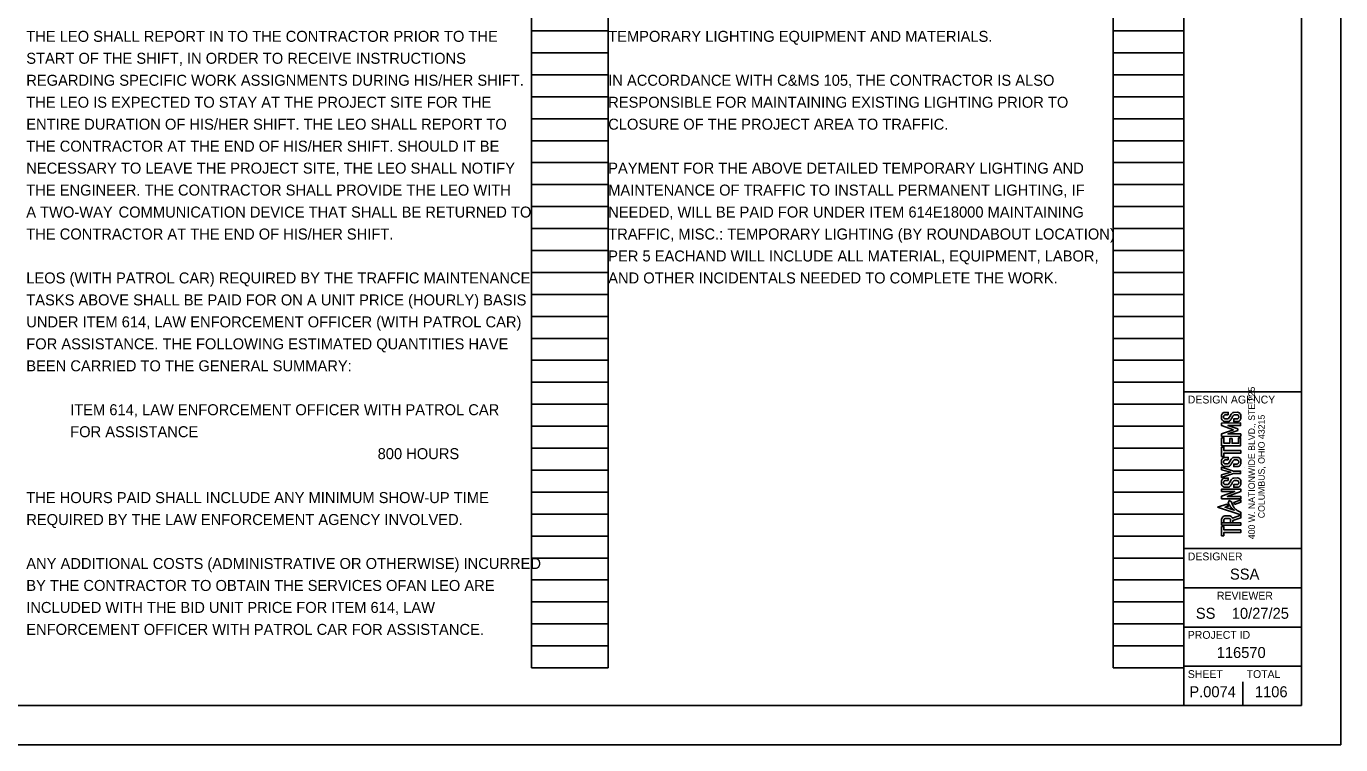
# Model space of a CAD drawing. Extents: x -11.5 to 34, y 0 to 36.8.
# Drawn here: x 17.24 to 34, y 0 to 9.16 of the extents above; entities that cross this region are included whole.
import ezdxf

# ---------------------------------------------------------------- set-up
doc = ezdxf.new("R2010")
doc.units = 0
for name, color, linetype in [('SH_Border', 7, 'Continuous'), ('SH_Cut_Line', 7, 'Continuous'), ('SH_Data', 7, 'Continuous'), ('SH_Text', 7, 'Continuous')]:
    doc.layers.add(name, color=color, linetype=linetype)

msp = doc.modelspace()

# ---------------------------------------------------------------- linework, layer by layer
at = {"layer": 'SH_Border'}
for p, q in [((32, 0.5), (32, 21.5)), ((32, 4.5), (33.5, 4.5)), ((32, 2.5), (33.5, 2.5)), ((32, 2), (33.5, 2)), ((32, 1.5), (33.5, 1.5)), ((32, 1), (33.5, 1))]:
    msp.add_line(p, q, dxfattribs=at)
msp.add_lwpolyline([(1.5, 21.5), (33.5, 21.5), (33.5, 0.5), (1.5, 0.5)], close=True, dxfattribs=at)
at = {"layer": 'SH_Cut_Line'}
msp.add_lwpolyline([(0, 0), (34, 0), (34, 22), (0, 22)], close=True, dxfattribs=at)
at = {"layer": 'SH_Data'}
for p, q in [((23.68, 0.98), (23.68, 21.14)), ((24.66, 0.98), (24.66, 21.14)), ((31.1, 0.98), (31.1, 21.14)), ((32, 0.98), (32, 21.14)), ((23.68, 9.1), (24.66, 9.1)), ((31.1, 9.1), (32, 9.1)), ((23.68, 8.82), (24.66, 8.82)), ((31.1, 8.82), (32, 8.82)), ((23.68, 8.54), (24.66, 8.54)), ((31.1, 8.54), (32, 8.54)), ((23.68, 8.26), (24.66, 8.26)), ((31.1, 8.26), (32, 8.26)), ((23.68, 7.98), (24.66, 7.98)), ((31.1, 7.98), (32, 7.98)), ((23.68, 7.7), (24.66, 7.7)), ((31.1, 7.7), (32, 7.7)), ((23.68, 7.42), (24.66, 7.42)), ((31.1, 7.42), (32, 7.42)), ((23.68, 7.14), (24.66, 7.14)), ((31.1, 7.14), (32, 7.14)), ((23.68, 6.86), (24.66, 6.86)), ((31.1, 6.86), (32, 6.86)), ((23.68, 6.58), (24.66, 6.58)), ((31.1, 6.58), (32, 6.58)), ((23.68, 6.3), (24.66, 6.3)), ((31.1, 6.3), (32, 6.3)), ((23.68, 6.02), (24.66, 6.02)), ((31.1, 6.02), (32, 6.02)), ((23.68, 5.74), (24.66, 5.74)), ((31.1, 5.74), (32, 5.74)), ((23.68, 5.46), (24.66, 5.46)), ((31.1, 5.46), (32, 5.46)), ((23.68, 5.18), (24.66, 5.18)), ((31.1, 5.18), (32, 5.18)), ((23.68, 4.9), (24.66, 4.9)), ((31.1, 4.9), (32, 4.9)), ((23.68, 4.62), (24.66, 4.62)), ((31.1, 4.62), (32, 4.62)), ((23.68, 4.34), (24.66, 4.34)), ((31.1, 4.34), (32, 4.34)), ((23.68, 4.06), (24.66, 4.06)), ((31.1, 4.06), (32, 4.06)), ((23.68, 3.78), (24.66, 3.78)), ((31.1, 3.78), (32, 3.78)), ((32.773, 3.533), (32.773, 3.533)), ((23.68, 3.5), (24.66, 3.5)), ((31.1, 3.5), (32, 3.5)), ((32.75, 3.5), (32.75, 3.5)), ((23.68, 3.22), (24.66, 3.22)), ((31.1, 3.22), (32, 3.22)), ((23.68, 2.94), (24.66, 2.94)), ((31.1, 2.94), (32, 2.94)), ((23.68, 2.66), (24.66, 2.66)), ((31.1, 2.66), (32, 2.66)), ((23.68, 2.38), (24.66, 2.38)), ((31.1, 2.38), (32, 2.38)), ((23.68, 2.1), (24.66, 2.1)), ((31.1, 2.1), (32, 2.1)), ((23.68, 1.82), (24.66, 1.82)), ((31.1, 1.82), (32, 1.82)), ((23.68, 1.54), (24.66, 1.54)), ((31.1, 1.54), (32, 1.54)), ((23.68, 1.26), (24.66, 1.26)), ((31.1, 1.26), (32, 1.26)), ((23.68, 0.98), (24.66, 0.98)), ((31.1, 0.98), (32, 0.98)), ((32.375, 0.675), (32.375, 0.675)), ((32.75, 0.5), (32.75, 0.8))]:
    msp.add_line(p, q, dxfattribs=at)
for points in [[(32.567, 4.204), (32.567, 4.236), (32.519, 4.236), (32.509, 4.234), (32.501, 4.23), (32.495, 4.226), (32.49, 4.22), (32.487, 4.214), (32.484, 4.208), (32.484, 4.208), (32.481, 4.202), (32.48, 4.195), (32.479, 4.191), (32.479, 4.166), (32.48, 4.159), (32.481, 4.153), (32.485, 4.146), (32.488, 4.141), (32.492, 4.135), (32.496, 4.131), (32.501, 4.127), (32.507, 4.125), (32.516, 4.121), (32.524, 4.12), (32.568, 4.12), (32.574, 4.122), (32.581, 4.125), (32.587, 4.129), (32.591, 4.133), (32.596, 4.14), (32.601, 4.146), (32.604, 4.15), (32.607, 4.157), (32.61, 4.163), (32.614, 4.169), (32.618, 4.175), (32.622, 4.182), (32.625, 4.188), (32.629, 4.194), (32.633, 4.199), (32.637, 4.202), (32.643, 4.204), (32.647, 4.206), (32.679, 4.205), (32.685, 4.203), (32.691, 4.199), (32.695, 4.195), (32.698, 4.19), (32.699, 4.185), (32.699, 4.172), (32.698, 4.167), (32.695, 4.163), (32.692, 4.158), (32.687, 4.156), (32.683, 4.154), (32.679, 4.152), (32.636, 4.152), (32.636, 4.119), (32.688, 4.12), (32.692, 4.122), (32.704, 4.125), (32.708, 4.128), (32.712, 4.131), (32.718, 4.137), (32.72, 4.141), (32.723, 4.147), (32.724, 4.149), (32.726, 4.155), (32.727, 4.163), (32.728, 4.168), (32.727, 4.198), (32.725, 4.206), (32.72, 4.218), (32.718, 4.222), (32.707, 4.23), (32.696, 4.235), (32.686, 4.237), (32.638, 4.236), (32.632, 4.236), (32.626, 4.235), (32.621, 4.232), (32.611, 4.224), (32.603, 4.214), (32.595, 4.201), (32.589, 4.19), (32.578, 4.17), (32.57, 4.16), (32.564, 4.155), (32.56, 4.154), (32.556, 4.153), (32.522, 4.153), (32.519, 4.155), (32.515, 4.157), (32.513, 4.159), (32.51, 4.163), (32.509, 4.166), (32.507, 4.17), (32.508, 4.172), (32.507, 4.172), (32.507, 4.186), (32.509, 4.189), (32.51, 4.193), (32.512, 4.197), (32.514, 4.199), (32.518, 4.202), (32.522, 4.203), (32.526, 4.204), (32.53, 4.204)], [(32.633, 4.015), (32.48, 3.962), (32.482, 3.931), (32.725, 3.932), (32.725, 3.962), (32.562, 3.961), (32.688, 4.007), (32.688, 4.025), (32.561, 4.068), (32.724, 4.069), (32.724, 4.101), (32.481, 4.1), (32.481, 4.068)], [(32.481, 3.913), (32.481, 3.81), (32.724, 3.81), (32.724, 3.914), (32.697, 3.914), (32.697, 3.843), (32.615, 3.843), (32.615, 3.902), (32.586, 3.902), (32.586, 3.843), (32.51, 3.843), (32.51, 3.913)], [(32.481, 3.674), (32.481, 3.793), (32.51, 3.793), (32.51, 3.749), (32.725, 3.749), (32.725, 3.716), (32.509, 3.716), (32.509, 3.675)], [(32.567, 3.63), (32.567, 3.662), (32.519, 3.662), (32.509, 3.66), (32.501, 3.656), (32.495, 3.652), (32.49, 3.647), (32.487, 3.64), (32.484, 3.634), (32.484, 3.634), (32.481, 3.628), (32.48, 3.621), (32.479, 3.617), (32.479, 3.592), (32.48, 3.585), (32.481, 3.579), (32.485, 3.572), (32.488, 3.567), (32.492, 3.561), (32.496, 3.557), (32.501, 3.553), (32.507, 3.551), (32.516, 3.547), (32.524, 3.546), (32.568, 3.546), (32.574, 3.548), (32.581, 3.551), (32.587, 3.555), (32.591, 3.559), (32.596, 3.566), (32.601, 3.572), (32.604, 3.576), (32.607, 3.583), (32.61, 3.589), (32.614, 3.595), (32.618, 3.601), (32.622, 3.608), (32.625, 3.614), (32.629, 3.62), (32.633, 3.625), (32.637, 3.628), (32.643, 3.63), (32.647, 3.632), (32.679, 3.631), (32.685, 3.629), (32.691, 3.625), (32.695, 3.621), (32.698, 3.616), (32.699, 3.611), (32.699, 3.598), (32.698, 3.593), (32.695, 3.589), (32.692, 3.584), (32.687, 3.582), (32.683, 3.58), (32.679, 3.578), (32.636, 3.578), (32.636, 3.545), (32.688, 3.546), (32.692, 3.548), (32.704, 3.551), (32.708, 3.554), (32.712, 3.557), (32.718, 3.563), (32.72, 3.567), (32.723, 3.573), (32.724, 3.575), (32.726, 3.581), (32.727, 3.589), (32.728, 3.594), (32.727, 3.624), (32.725, 3.632), (32.72, 3.644), (32.718, 3.648), (32.707, 3.656), (32.696, 3.661), (32.686, 3.663), (32.638, 3.662), (32.632, 3.662), (32.626, 3.661), (32.621, 3.658), (32.611, 3.65), (32.603, 3.641), (32.595, 3.627), (32.589, 3.617), (32.578, 3.596), (32.57, 3.586), (32.564, 3.581), (32.56, 3.58), (32.556, 3.579), (32.522, 3.58), (32.519, 3.581), (32.515, 3.583), (32.513, 3.586), (32.51, 3.589), (32.509, 3.592), (32.507, 3.596), (32.508, 3.598), (32.507, 3.598), (32.507, 3.612), (32.509, 3.615), (32.51, 3.619), (32.512, 3.623), (32.514, 3.625), (32.518, 3.628), (32.522, 3.629), (32.526, 3.63), (32.53, 3.63)], [(32.481, 3.441), (32.481, 3.405), (32.633, 3.456), (32.724, 3.456), (32.724, 3.489), (32.634, 3.489), (32.481, 3.54), (32.482, 3.505), (32.598, 3.473)], [(32.567, 3.367), (32.567, 3.399), (32.519, 3.399), (32.509, 3.396), (32.501, 3.393), (32.495, 3.388), (32.49, 3.383), (32.487, 3.377), (32.484, 3.371), (32.484, 3.371), (32.481, 3.365), (32.48, 3.358), (32.479, 3.354), (32.479, 3.329), (32.48, 3.322), (32.481, 3.315), (32.485, 3.309), (32.488, 3.303), (32.492, 3.298), (32.496, 3.293), (32.501, 3.29), (32.507, 3.287), (32.516, 3.284), (32.524, 3.283), (32.568, 3.283), (32.574, 3.285), (32.581, 3.288), (32.587, 3.292), (32.591, 3.296), (32.596, 3.302), (32.601, 3.309), (32.604, 3.313), (32.607, 3.319), (32.61, 3.326), (32.614, 3.331), (32.618, 3.338), (32.622, 3.345), (32.625, 3.351), (32.629, 3.357), (32.633, 3.361), (32.637, 3.365), (32.643, 3.367), (32.647, 3.368), (32.679, 3.368), (32.685, 3.365), (32.691, 3.362), (32.695, 3.357), (32.698, 3.353), (32.699, 3.348), (32.699, 3.334), (32.698, 3.33), (32.695, 3.325), (32.692, 3.321), (32.687, 3.319), (32.683, 3.317), (32.679, 3.315), (32.636, 3.315), (32.636, 3.282), (32.688, 3.283), (32.692, 3.284), (32.704, 3.288), (32.708, 3.29), (32.712, 3.294), (32.718, 3.299), (32.72, 3.304), (32.723, 3.31), (32.724, 3.312), (32.726, 3.318), (32.727, 3.325), (32.728, 3.331), (32.727, 3.361), (32.725, 3.369), (32.72, 3.38), (32.718, 3.384), (32.707, 3.393), (32.696, 3.398), (32.686, 3.4), (32.638, 3.399), (32.632, 3.399), (32.626, 3.397), (32.621, 3.395), (32.611, 3.387), (32.603, 3.377), (32.595, 3.364), (32.589, 3.353), (32.578, 3.333), (32.57, 3.322), (32.564, 3.318), (32.56, 3.317), (32.556, 3.316), (32.522, 3.316), (32.519, 3.318), (32.515, 3.32), (32.513, 3.322), (32.51, 3.325), (32.509, 3.329), (32.507, 3.333), (32.508, 3.335), (32.507, 3.335), (32.507, 3.348), (32.509, 3.352), (32.51, 3.356), (32.512, 3.36), (32.514, 3.362), (32.518, 3.364), (32.522, 3.366), (32.526, 3.367), (32.53, 3.367)], [(32.481, 3.134), (32.725, 3.134), (32.725, 3.165), (32.553, 3.165), (32.725, 3.227), (32.725, 3.259), (32.48, 3.259), (32.48, 3.228), (32.648, 3.228), (32.481, 3.167)], [(32.428, 3.026), (32.725, 2.932), (32.725, 2.963), (32.714, 2.968), (32.697, 2.976), (32.689, 2.981), (32.681, 2.986), (32.67, 2.993), (32.664, 2.998), (32.658, 3.003), (32.653, 3.008), (32.646, 3.015), (32.642, 3.021), (32.638, 3.027), (32.633, 3.034), (32.629, 3.041), (32.621, 3.058), (32.616, 3.072), (32.608, 3.095), (32.578, 3.111), (32.565, 3.081), (32.577, 3.058), (32.59, 3.039), (32.601, 3.025), (32.607, 3.018), (32.615, 3.01), (32.622, 3.003), (32.628, 2.997), (32.637, 2.992), (32.642, 2.989), (32.526, 3.026), (32.566, 3.04), (32.548, 3.066)], [(32.647, 3.062), (32.636, 3.089), (32.726, 3.12), (32.725, 3.091)], [(32.51, 2.83), (32.51, 2.863), (32.511, 2.867), (32.513, 2.873), (32.516, 2.878), (32.52, 2.881), (32.525, 2.883), (32.528, 2.885), (32.537, 2.885), (32.571, 2.885), (32.576, 2.884), (32.582, 2.883), (32.586, 2.881), (32.59, 2.878), (32.593, 2.874), (32.595, 2.868), (32.595, 2.864), (32.596, 2.859), (32.596, 2.83), (32.626, 2.83), (32.625, 2.859), (32.725, 2.892), (32.725, 2.926), (32.62, 2.889), (32.618, 2.895), (32.612, 2.902), (32.605, 2.909), (32.596, 2.914), (32.587, 2.917), (32.585, 2.916), (32.521, 2.917), (32.511, 2.914), (32.501, 2.909), (32.495, 2.904), (32.488, 2.894), (32.485, 2.884), (32.482, 2.875), (32.482, 2.869), (32.481, 2.83)], [(32.481, 2.798), (32.481, 2.83), (32.726, 2.83), (32.726, 2.798)], [(32.481, 2.663), (32.481, 2.781), (32.51, 2.781), (32.51, 2.738), (32.725, 2.738), (32.725, 2.705), (32.509, 2.705), (32.509, 2.664)]]:
    msp.add_lwpolyline(points, close=True, dxfattribs=at)

# ---------------------------------------------------------------- texts
for s, p in [('400 W. NATIONWIDE BLVD., STE 225', (32.906, 2.619)), ('COLUMBUS, OHIO 43215', (33.031, 2.887))]:
    msp.add_text(s, height=0.08333, rotation=90, dxfattribs=at).set_placement(p)
for s, height, p in [('DESIGN AGENCY', 0.1, (32.05, 4.35)), ('DESIGNER', 0.1, (32.05, 2.35)), ('SSA', 0.14, (32.588, 2.105)), ('REVIEWER', 0.1, (32.422, 1.85)), ('SS', 0.14, (32.153, 1.605)), ('10/27/25', 0.14, (32.611, 1.605)), ('PROJECT ID', 0.1, (32.05, 1.35)), ('116570', 0.14, (32.419, 1.105)), ('SHEET', 0.1, (32.05, 0.85)), ('TOTAL', 0.1, (32.8, 0.85)), ('P.0074', 0.14, (32.07, 0.605)), ('1106', 0.14, (32.906, 0.605))]:
    msp.add_text(s, height=height, dxfattribs=at).set_placement(p)
at = {"layer": 'SH_Text'}
for s, p in [('THE LEO SHALL REPORT IN TO THE CONTRACTOR PRIOR TO THE ', (17.24, 8.96)), ('TEMPORARY LIGHTING EQUIPMENT AND MATERIALS. ', (24.66, 8.96)), ('START OF THE SHIFT, IN ORDER TO RECEIVE INSTRUCTIONS ', (17.24, 8.68)), ('REGARDING SPECIFIC WORK ASSIGNMENTS DURING HIS/HER SHIFT. ', (17.24, 8.4)), ('IN ACCORDANCE WITH C&MS 105, THE CONTRACTOR IS ALSO ', (24.66, 8.4)), ('THE LEO IS EXPECTED TO STAY AT THE PROJECT SITE FOR THE ', (17.24, 8.12)), ('RESPONSIBLE FOR MAINTAINING EXISTING LIGHTING PRIOR TO ', (24.66, 8.12)), ('ENTIRE DURATION OF HIS/HER SHIFT. THE LEO SHALL REPORT TO ', (17.24, 7.84)), ('CLOSURE OF THE PROJECT AREA TO TRAFFIC.', (24.66, 7.84)), ('THE CONTRACTOR AT THE END OF HIS/HER SHIFT. SHOULD IT BE ', (17.24, 7.56)), ('NECESSARY TO LEAVE THE PROJECT SITE, THE LEO SHALL NOTIFY ', (17.24, 7.28)), ('PAYMENT FOR THE ABOVE DETAILED TEMPORARY LIGHTING AND ', (24.66, 7.28)), ('THE ENGINEER. THE CONTRACTOR SHALL PROVIDE THE LEO WITH ', (17.24, 7)), ('MAINTENANCE OF TRAFFIC TO INSTALL PERMANENT LIGHTING, IF ', (24.66, 7)), ('A TWO-WAY ', (17.24, 6.72)), ('COMMUNICATION DEVICE THAT SHALL BE RETURNED TO ', (18.417, 6.72)), ('NEEDED, WILL BE PAID FOR UNDER ITEM 614E18000 MAINTAINING ', (24.66, 6.72)), ('THE CONTRACTOR AT THE END OF HIS/HER SHIFT.', (17.24, 6.44)), ('TRAFFIC, MISC.: TEMPORARY LIGHTING (BY ROUNDABOUT LOCATION)', (24.66, 6.44)), ('PER 5 EACHAND WILL INCLUDE ALL MATERIAL, EQUIPMENT, LABOR, ', (24.66, 6.16)), ('LEOS (WITH PATROL CAR) REQUIRED BY THE TRAFFIC MAINTENANCE ', (17.24, 5.88)), ('AND OTHER INCIDENTALS NEEDED TO COMPLETE THE WORK.', (24.66, 5.88)), ('TASKS ABOVE SHALL BE PAID FOR ON A UNIT PRICE (HOURLY) BASIS ', (17.24, 5.6)), ('UNDER ITEM 614, LAW ENFORCEMENT OFFICER (WITH PATROL CAR) ', (17.24, 5.32)), ('FOR ASSISTANCE. THE FOLLOWING ESTIMATED QUANTITIES HAVE ', (17.24, 5.04)), ('BEEN CARRIED TO THE GENERAL SUMMARY:', (17.24, 4.76)), ('ITEM 614, LAW ENFORCEMENT OFFICER WITH PATROL CAR ', (17.8, 4.2)), ('FOR ASSISTANCE ', (17.8, 3.92)), ('800 HOURS', (21.72, 3.64)), ('THE HOURS PAID SHALL INCLUDE ANY MINIMUM SHOW-UP TIME ', (17.24, 3.08)), ('REQUIRED BY THE LAW ENFORCEMENT AGENCY INVOLVED.', (17.24, 2.8)), ('ANY ADDITIONAL COSTS (ADMINISTRATIVE OR OTHERWISE) INCURRED ', (17.24, 2.24)), ('BY THE CONTRACTOR TO OBTAIN THE SERVICES OFAN LEO ARE ', (17.24, 1.96)), ('INCLUDED WITH THE BID UNIT PRICE FOR ITEM 614, LAW ', (17.24, 1.68)), ('ENFORCEMENT OFFICER WITH PATROL CAR FOR ASSISTANCE.', (17.24, 1.4))]:
    msp.add_text(s, height=0.14, dxfattribs=at).set_placement(p)

doc.saveas('drawing.dxf')
